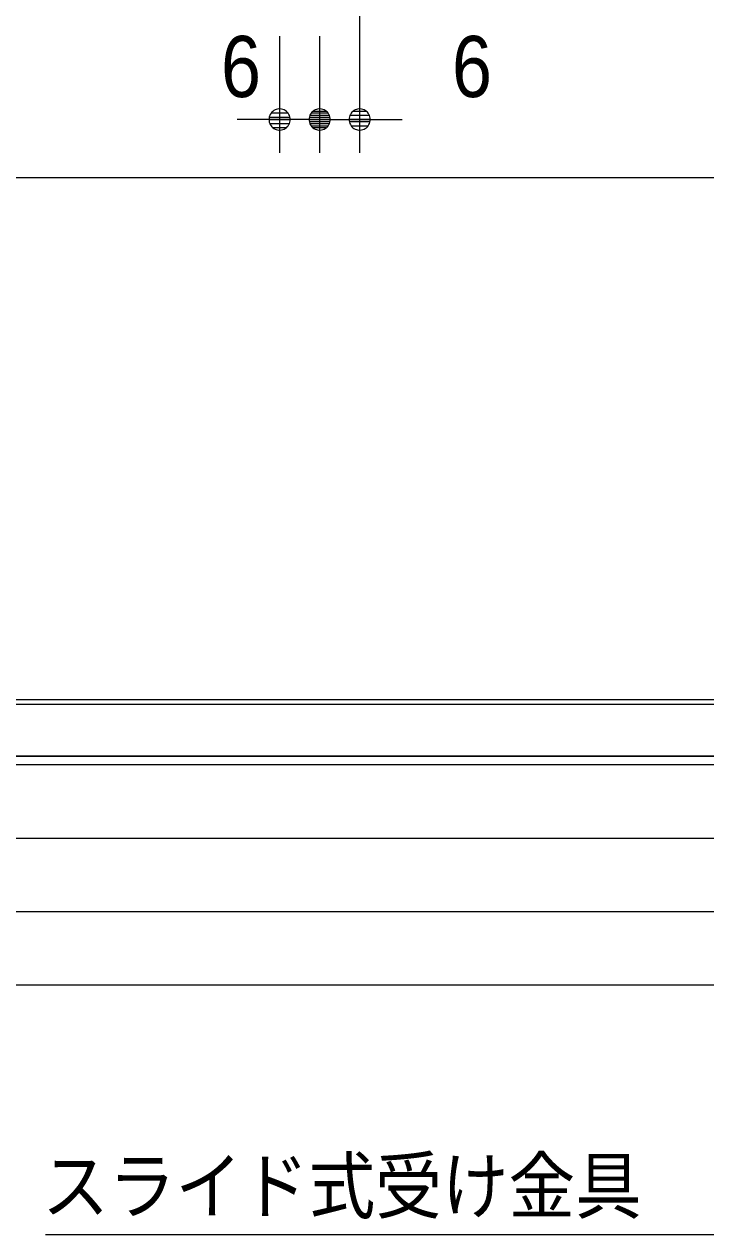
# Model space of a CAD drawing. Units: millimetres, scale not verified. Extents: x -6062 to 6062, y -3045 to 3045.
# Drawn here: x -5350 to -4941, y 916 to 1642 of the extents above; entities that cross this region are included whole.
import ezdxf
from ezdxf.enums import TextEntityAlignment as Align

# ---------------------------------------------------------------- set-up
doc = ezdxf.new("R2010")
doc.units = ezdxf.units.MM
doc.header["$LTSCALE"] = 20
for name, color, linetype, lineweight in [('0-0_2寸法-1', 7, 'Continuous', 9), ('0-1_0', 7, 'Continuous', 9), ('0-2_2寸法-3', 7, 'Continuous', 9), ('0-3_2寸法-2', 7, 'Continuous', 9), ('0-5_3一般', 7, 'Continuous', 9)]:
    doc.layers.add(name, color=color, linetype=linetype, lineweight=lineweight)
doc.styles.add('ＭＳ ゴシック', font='')
doc.styles.add('ＭＳ Ｐゴシック', font='')
doc.styles.get('ＭＳ ゴシック').set_extended_font_data('MS Gothic')
doc.styles.get('ＭＳ Ｐゴシック').set_extended_font_data('MS PGothic')

# ---------------------------------------------------------------- blocks, each defined once
blk = doc.blocks.new('_Dot')
at = {"layer": '0-1_0'}
for p, q in [((-10, 0), (-20, 0)), ((9.78, 2), (-9.78, 2)), ((7.99, 6), (-7.99, 6)), ((9.16, -3.98), (-9.16, -3.98)), ((6, -7.98), (-6, -7.98))]:
    blk.add_line(p, q, dxfattribs=at)
for points in [[(10, 0), (9.92, 1.25), (9.69, 2.49), (9.3, 3.68), (8.76, 4.82), (8.09, 5.88), (7.29, 6.85), (6.37, 7.71), (5.36, 8.44), (4.26, 9.05), (3.09, 9.51), (1.87, 9.82), (0.63, 9.98), (-0.63, 9.98), (-1.87, 9.82), (-3.09, 9.51), (-4.26, 9.05), (-5.36, 8.44), (-6.37, 7.71), (-7.29, 6.85), (-8.09, 5.88), (-8.76, 4.82), (-9.3, 3.68), (-9.69, 2.49), (-9.92, 1.25), (-10, 0), (0, 0)], [(-10, 0), (-9.92, -1.25), (-9.69, -2.49), (-9.3, -3.68), (-8.76, -4.82), (-8.09, -5.88), (-7.29, -6.85), (-6.37, -7.71), (-5.36, -8.44), (-4.26, -9.05), (-3.09, -9.51), (-1.87, -9.82), (-0.63, -9.98), (0.63, -9.98), (1.87, -9.82), (3.09, -9.51), (4.26, -9.05), (5.36, -8.44), (6.37, -7.71), (7.29, -6.85), (8.09, -5.88), (8.76, -4.82), (9.3, -3.68), (9.69, -2.49), (9.92, -1.25), (10, 0), (0, 0)]]:
    blk.add_lwpolyline(points, close=True, dxfattribs=at)
blk = doc.blocks.new('グループ-16')
at = {"layer": '0-5_3一般'}
for p, q in [((-77990, 23076.9), (17030, 23076.9)), ((-77990, 23076.9), (17030, 23076.9)), ((-77990, 22196.9), (17030, 22196.9)), ((-77990, 21316.9), (17030, 21316.9))]:
    blk.add_line(p, q, dxfattribs=at)
for points in [[(-54318, 24056.9), (-77682, 24056.9), (-77682, 24736.9), (-54318, 24736.9)], [(-77640, 24056.9), (-54340, 24056.9), (-54340, 24676.9), (-77640, 24676.9)]]:
    blk.add_lwpolyline(points, close=True, dxfattribs=at)
for points in [[(-77990, 23076.9), (-77990, 23956.9), (17030, 23956.9), (17030, 23076.9)], [(-77990, 21316.9), (-77990, 22196.9), (17030, 22196.9), (17030, 21316.9)]]:
    blk.add_lwpolyline(points, dxfattribs=at)
blk = doc.blocks.new('グループ-17')
at = {"layer": '0-5_3一般'}
blk.add_blockref('グループ-16', (0, 0), dxfattribs=at)

msp = doc.modelspace()

# ---------------------------------------------------------------- linework, layer by layer
at = {"layer": '0-0_2寸法-1'}
msp.add_line((-5674.79, 1550), (-941.21, 1550), dxfattribs=at)
at = {"layer": '0-2_2寸法-3'}
msp.add_lwpolyline([(-4782.5, 1175.84), (-4932.61, 915.84), (-5336.98, 915.84)], dxfattribs=at)
at = {"layer": '0-3_2寸法-2'}
for p, q in [((-5148.5, 1708.84), (-5148.5, 1564.84)), ((-5196.5, 1634.84), (-5196.5, 1564.84)), ((-5172.5, 1634.84), (-5172.5, 1564.84)), ((-5172.5, 1634.84), (-5172.5, 1564.84)), ((-5209.21, 1584.84), (-5221.92, 1584.84)), ((-5185.21, 1584.84), (-5197.92, 1584.84)), ((-5172.5, 1584.84), (-5196.5, 1584.84)), ((-5172.5, 1584.84), (-5148.5, 1584.84)), ((-5159.79, 1584.84), (-5147.08, 1584.84)), ((-5135.79, 1584.84), (-5123.08, 1584.84))]:
    msp.add_line(p, q, dxfattribs=at)

# ---------------------------------------------------------------- block references
at = {"layer": '0-3_2寸法-2', "xscale": 0.6356201, "yscale": 0.6356201}
for p in [(-5196.5, 1584.84), (-5172.5, 1584.84)]:
    msp.add_blockref('_Dot', p, dxfattribs=at)
at = {"layer": '0-3_2寸法-2', "xscale": 0.6356201, "yscale": 0.6356201, "rotation": 180}
for p in [(-5172.5, 1584.84), (-5148.5, 1584.84)]:
    msp.add_blockref('_Dot', p, dxfattribs=at)
at = {"layer": '0-5_3一般', "xscale": 0.05, "yscale": 0.05}
msp.add_blockref('グループ-17', (-1787.5, 0), dxfattribs=at)

# ---------------------------------------------------------------- texts
at = {"layer": '0-2_2寸法-3', "style": 'ＭＳ ゴシック', "width": 0.9}
msp.add_text('スライド式受け金具', height=32.55, dxfattribs=at).set_placement((-5338.91, 919.19), align=Align.BOTTOM_LEFT)
at = {"layer": '0-3_2寸法-2', "style": 'ＭＳ Ｐゴシック', "width": 0.9}
for p in [(-5231.65, 1587.32), (-5093.12, 1587.32)]:
    msp.add_text('6', height=36.66, dxfattribs=at).set_placement(p, align=Align.BOTTOM_LEFT)

doc.saveas('drawing.dxf')
